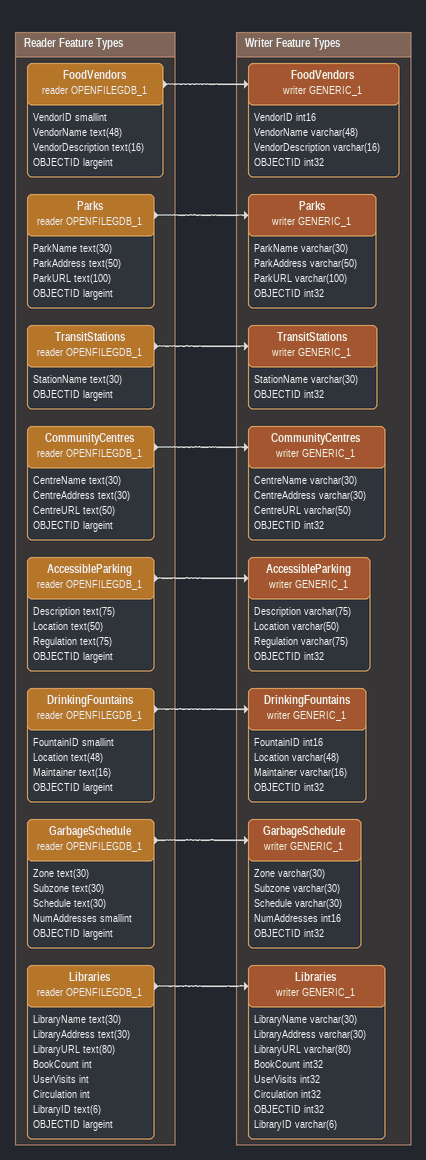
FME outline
Bookmark: Reader Feature Types
FoodVendors (reader OPENFILEGDB_1)
    attributes: VendorID smallint, VendorName text(48), VendorDescription text(16), OBJECTID largeint
    -> FoodVendors (writer GENERIC_1)
Parks (reader OPENFILEGDB_1)
    attributes: ParkName text(30), ParkAddress text(50), ParkURL text(100), OBJECTID largeint
    -> Parks (writer GENERIC_1)
TransitStations (reader OPENFILEGDB_1)
    attributes: StationName text(30), OBJECTID largeint
    -> TransitStations (writer GENERIC_1)
CommunityCentres (reader OPENFILEGDB_1)
    attributes: CentreName text(30), CentreAddress text(30), CentreURL text(50), OBJECTID largeint
    -> CommunityCentres (writer GENERIC_1)
AccessibleParking (reader OPENFILEGDB_1)
    attributes: Description text(75), Location text(50), Regulation text(75), OBJECTID largeint
    -> AccessibleParking (writer GENERIC_1)
DrinkingFountains (reader OPENFILEGDB_1)
    attributes: FountainID smallint, Location text(48), Maintainer text(16), OBJECTID largeint
    -> DrinkingFountains (writer GENERIC_1)
GarbageSchedule (reader OPENFILEGDB_1)
    attributes: Zone text(30), Subzone text(30), Schedule text(30), NumAddresses smallint, OBJECTID largeint
    -> GarbageSchedule (writer GENERIC_1)
Libraries (reader OPENFILEGDB_1)
    attributes: LibraryName text(30), LibraryAddress text(30), LibraryURL text(80), BookCount int, UserVisits int, Circulation int, LibraryID text(6), OBJECTID largeint
    -> Libraries (writer GENERIC_1)

Bookmark: Writer Feature Types
FoodVendors (writer GENERIC_1)
    attributes: VendorID int16, VendorName varchar(48), VendorDescription varchar(16), OBJECTID int32
Parks (writer GENERIC_1)
    attributes: ParkName varchar(30), ParkAddress varchar(50), ParkURL varchar(100), OBJECTID int32
TransitStations (writer GENERIC_1)
    attributes: StationName varchar(30), OBJECTID int32
CommunityCentres (writer GENERIC_1)
    attributes: CentreName varchar(30), CentreAddress varchar(30), CentreURL varchar(50), OBJECTID int32
AccessibleParking (writer GENERIC_1)
    attributes: Description varchar(75), Location varchar(50), Regulation varchar(75), OBJECTID int32
DrinkingFountains (writer GENERIC_1)
    attributes: FountainID int16, Location varchar(48), Maintainer varchar(16), OBJECTID int32
GarbageSchedule (writer GENERIC_1)
    attributes: Zone varchar(30), Subzone varchar(30), Schedule varchar(30), NumAddresses int16, OBJECTID int32
Libraries (writer GENERIC_1)
    attributes: LibraryName varchar(30), LibraryAddress varchar(30), LibraryURL varchar(80), BookCount int32, UserVisits int32, Circulation int32, OBJECTID int32, LibraryID varchar(6)
